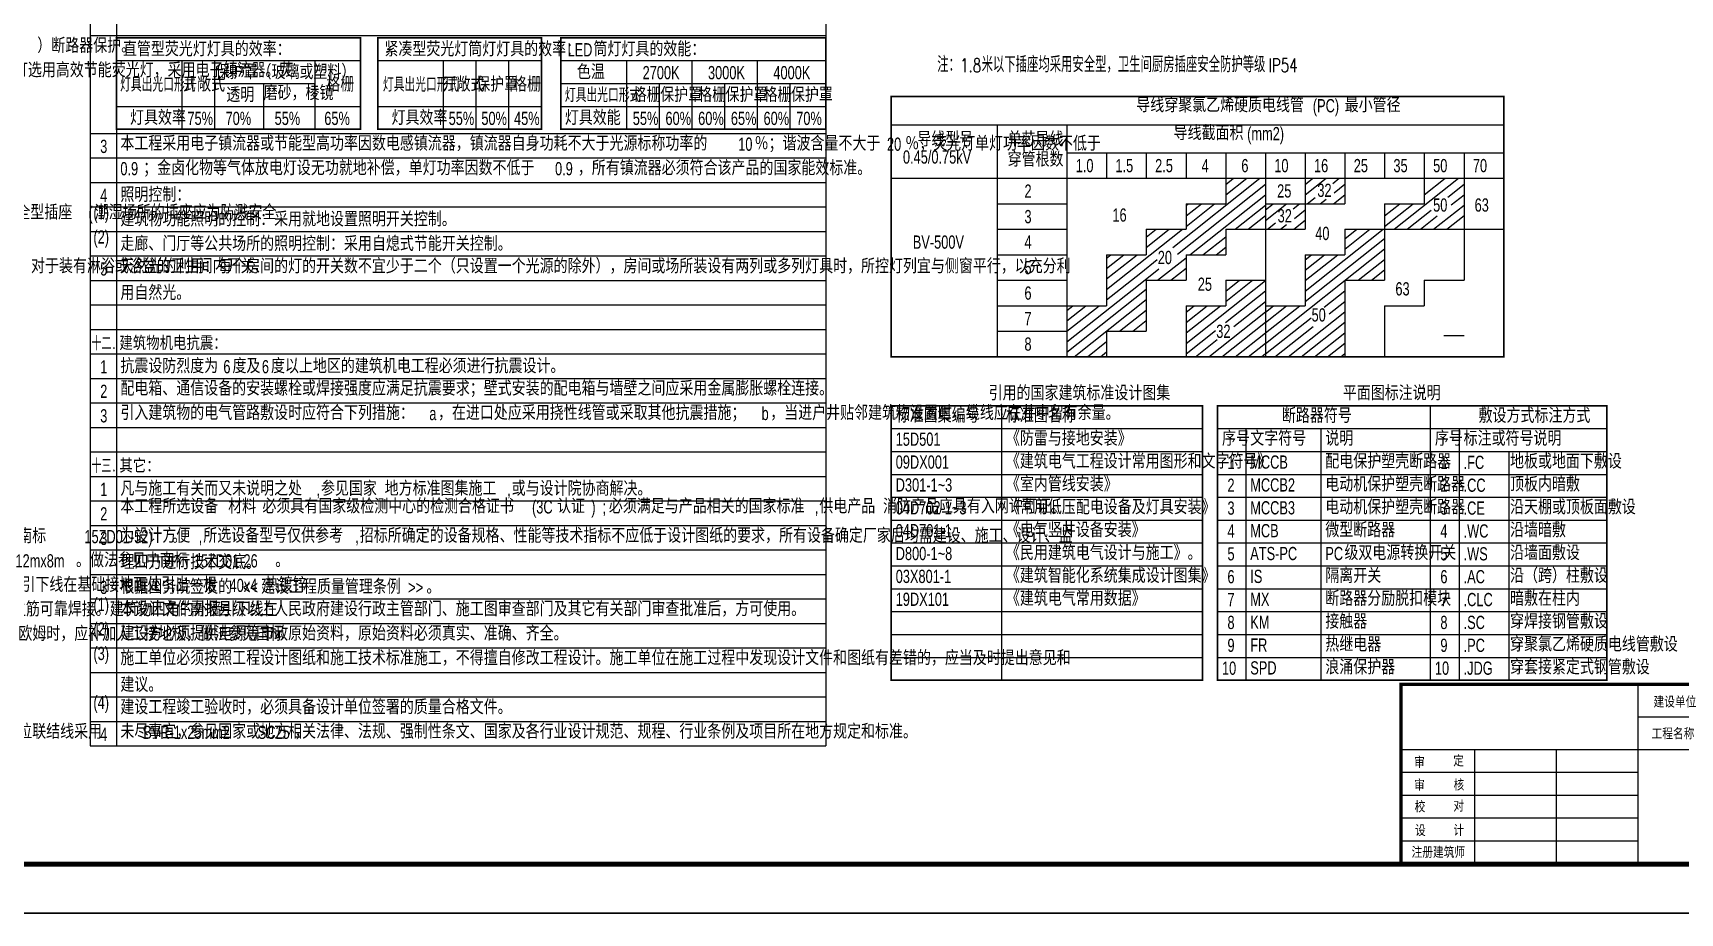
# Model space of a CAD drawing. Extents: x -7085 to 604621, y -1107727 to 606871.
# Drawn here: x 50469 to 100854, y 506902 to 533841 of the extents above; entities that cross this region are included whole.
import ezdxf

# ---------------------------------------------------------------- set-up
doc = ezdxf.new("R2010")
doc.units = 0
doc.header["$LTSCALE"] = 1000
doc.header["$MEASUREMENT"] = 0
doc.layers.add('0-修改', color=6, linetype='Continuous', plot=False)
for name, color, linetype in [('PUB_TAB', 7, 'Continuous'), ('PUB_TAB_ASSIST', 251, 'Continuous'), ('PUB_TEXT', 7, 'Continuous'), ('PUB_TITLE', 4, 'Continuous'), ('TEL_TEXT', 7, 'Continuous'), ('TL', 4, 'Continuous')]:
    doc.layers.add(name, color=color, linetype=linetype)
doc.layers.get('0-修改').off()
doc.styles.add('-宋体', font='', dxfattribs={"width": 0.6})
doc.styles.add('_TCH_DIM', font='SIMPLEX', dxfattribs={"bigfont": 'GBCBIG'})
doc.styles.add('HZ', font='', dxfattribs={"width": 0.8})
doc.styles.add('宝信-单线体', font='宝信-西文', dxfattribs={"bigfont": '宝信-中文'})
doc.styles.add('宝信-黑体', font='simhei.ttf', dxfattribs={"width": 0.8, "height": 14})
doc.styles.get('-宋体').set_extended_font_data('SimSun')
doc.styles.get('HZ').set_extended_font_data('NSimSun')

# ---------------------------------------------------------------- blocks, each defined once
blk = doc.blocks.new('TQ')
at = {"layer": 'TL', "linetype": 'ByBlock'}
blk.add_line((-311535, -823946), (-329035, -823946), dxfattribs=at)
at = {"layer": 'TL'}
for p, q in [((-321790, -823946), (-321790, -829446)), ((-319575, -823946), (-319575, -825946)), ((-311535, -824946), (-321790, -824946)), ((-311535, -825946), (-329035, -825946)), ((-326790, -825946), (-326790, -829446)), ((-324290, -825946), (-324290, -829446)), ((-315335, -825946), (-315335, -829446)), ((-313610, -825946), (-313610, -829446)), ((-321790, -826646), (-329035, -826646)), ((-311535, -826821), (-315335, -826821)), ((-321790, -827346), (-329035, -827346)), ((-311535, -827696), (-315335, -827696)), ((-321790, -828046), (-329035, -828046)), ((-321790, -828746), (-329035, -828746)), ((-311535, -828571), (-315335, -828571))]:
    blk.add_line(p, q, dxfattribs=at)
at = {"layer": 'TL', "linetype": 'ByBlock', "const_width": 100}
blk.add_lwpolyline([(-311535, -823946), (-329035, -823946), (-329035, -829446)], dxfattribs=at)
at = {"layer": 'PUB_TITLE', "style": 'HZ', "width": 0.8}
for s, p in [('电施', (-312940, -827442)), ('DS-', (-313104, -828297)), ('2021.10', (-313380, -829104))]:
    blk.add_text(s, height=302.1, dxfattribs=at).set_placement(p)
at = {"layer": 'TL', "style": '-宋体', "width": 0.8}
for s, p in [('建设单位', (-321312, -824623)), ('工程名称', (-321372, -825596)), ('审', (-328636, -826472)), ('定', (-327438, -826426)), ('设计号', (-314983, -826569)), ('审', (-328636, -827169)), ('核', (-327429, -827164)), ('图', (-314998, -827408)), ('别', (-314264, -827423)), ('校', (-328617, -827833)), ('对', (-327434, -827810)), ('设', (-328608, -828558)), ('计', (-327435, -828550)), ('图', (-314983, -828291)), ('号', (-314189, -828276)), ('日', (-315043, -829159)), ('期', (-314219, -829174)), ('注册建筑师', (-328714, -829225))]:
    blk.add_text(s, height=300, dxfattribs=at).set_placement(p)

msp = doc.modelspace()

# ---------------------------------------------------------------- linework, layer by layer
at = {"color": 7}
msp.add_line((66621.1, 533693.3), (66621.1, 530893.3), dxfattribs=at)
msp.add_lwpolyline([(92320, 513902), (109820, 513902), (109820, 508402), (92320, 508402)], close=True)
at = {"layer": 'PUB_TAB', "color": 7}
for p, q in [((60490.9, 533693.3), (60490.9, 530893.3)), ((61021.1, 533693.3), (61021.1, 530893.3)), ((53021.1, 532993.3), (60490.9, 532993.3)), ((55021.1, 532993.3), (55021.1, 530893.3)), ((56021.1, 532993.3), (56021.1, 530893.3)), ((59090.9, 532993.3), (59090.9, 530893.3)), ((61021.1, 532993.3), (66021.1, 532993.3)), ((63021.1, 532993.3), (63021.1, 530893.3)), ((64021.1, 532993.3), (64021.1, 530893.3)), ((65021.1, 532993.3), (65021.1, 530893.3)), ((66621.1, 532993.3), (74721.1, 532993.3)), ((68621.1, 532993.3), (68621.1, 530893.3)), ((70621.1, 532993.3), (70621.1, 530893.3)), ((72621.1, 532993.3), (72621.1, 530893.3)), ((56021.1, 532293.3), (59090.9, 532293.3)), ((57521.1, 532293.3), (57521.1, 530893.3)), ((66621.1, 532293.3), (74721.1, 532293.3)), ((69621.1, 532293.3), (69621.1, 530893.3)), ((71621.1, 532293.3), (71621.1, 530893.3)), ((73621.1, 532293.3), (73621.1, 530893.3)), ((53021.1, 531593.3), (60490.9, 531593.3)), ((61021.1, 531593.3), (66021.1, 531593.3)), ((66621.1, 531593.3), (74721.1, 531593.3)), ((76721.1, 531891.7), (76721.1, 523929.2)), ((76721.1, 531891.7), (95460.2, 531891.7)), ((95460.2, 531891.7), (95460.2, 528611.3)), ((76721.1, 531031.8), (95460.2, 531031.8)), ((79969.6, 531031.8), (79969.6, 523929.2)), ((82097, 531031.8), (82097, 523929.2)), ((82097, 530172), (95460.2, 530172)), ((83311.8, 530172), (83311.8, 529391.6)), ((84526.7, 530172), (84526.7, 529391.6)), ((85741.5, 530172), (85741.5, 529391.6)), ((86956.3, 530172), (86956.3, 529391.6)), ((88171.2, 530172), (88171.2, 523929.2)), ((89386, 530172), (89386, 529391.6)), ((90600.8, 530172), (90600.8, 529391.6)), ((91815.7, 530172), (91815.7, 529391.6)), ((93030.5, 530172), (93030.5, 529391.6)), ((94245.3, 530172), (94245.3, 529391.6)), ((76721.1, 529391.6), (95460.2, 529391.6)), ((86956.3, 529391.6), (86956.3, 528611.3)), ((89386, 529391.6), (89386, 528611.3)), ((90600.8, 529391.6), (90600.8, 528611.3)), ((93030.5, 529391.6), (93030.5, 528611.3)), ((94245.3, 529391.6), (94245.3, 528611.3)), ((79969.6, 528611.3), (82097, 528611.3)), ((85741.5, 528611.3), (85741.5, 527830.9)), ((85741.5, 528611.3), (86956.3, 528611.3)), ((88171.2, 528611.3), (90600.8, 528611.3)), ((88171.2, 528611.3), (88171.2, 527830.9)), ((89386, 528611.3), (89386, 527830.9)), ((89386, 528611.3), (89386, 527830.9)), ((91815.7, 528611.3), (91815.7, 527830.9)), ((91815.7, 528611.3), (93030.5, 528611.3)), ((94245.3, 528611.3), (94245.3, 527830.9)), ((95460.2, 528611.3), (95460.2, 523929.2)), ((79969.6, 527830.9), (82097, 527830.9)), ((84526.7, 527830.9), (85741.5, 527830.9)), ((84526.7, 527830.9), (84526.7, 527050.6)), ((86956.3, 527830.9), (88171.2, 527830.9)), ((86956.3, 527830.9), (86956.3, 527050.6)), ((88171.2, 527830.9), (89386, 527830.9)), ((90600.8, 527830.9), (91815.7, 527830.9)), ((90600.8, 527830.9), (90600.8, 527050.6)), ((91815.7, 527830.9), (91815.7, 527050.6)), ((91815.7, 527830.9), (95460.2, 527830.9)), ((94245.3, 527830.9), (94245.3, 527050.6)), ((79969.6, 527050.6), (82097, 527050.6)), ((83311.8, 527050.6), (84526.7, 527050.6)), ((83311.8, 527050.6), (83311.8, 526270.2)), ((85741.5, 527050.6), (86956.3, 527050.6)), ((85741.5, 527050.6), (85741.5, 526270.2)), ((89386, 527050.6), (90600.8, 527050.6)), ((89386, 527050.6), (89386, 526270.2)), ((91815.7, 527050.6), (91815.7, 526270.2)), ((94245.3, 527050.6), (94245.3, 526270.2)), ((79969.6, 526270.2), (82097, 526270.2)), ((83311.8, 526270.2), (83311.8, 525489.9)), ((84526.7, 526270.2), (85741.5, 526270.2)), ((84526.7, 526270.2), (84526.7, 524709.6)), ((86956.3, 526270.2), (88171.2, 526270.2)), ((86956.3, 526270.2), (86956.3, 525489.9)), ((89386, 526270.2), (89386, 525489.9)), ((90600.8, 526270.2), (91815.7, 526270.2)), ((90600.8, 526270.2), (90600.8, 525489.9)), ((93030.5, 526270.2), (94245.3, 526270.2)), ((93030.5, 526270.2), (93030.5, 525489.9)), ((79969.6, 525489.9), (82097, 525489.9)), ((82097, 525489.9), (83311.8, 525489.9)), ((85741.5, 525489.9), (86956.3, 525489.9)), ((85741.5, 525489.9), (85741.5, 523929.2)), ((88171.2, 525489.9), (89386, 525489.9)), ((90600.8, 525489.9), (90600.8, 524709.6)), ((91815.7, 525489.9), (91815.7, 524709.6)), ((91815.7, 525489.9), (93030.5, 525489.9)), ((79969.6, 524709.6), (82097, 524709.6)), ((83311.8, 524709.6), (83311.8, 523929.2)), ((83311.8, 524709.6), (84526.7, 524709.6)), ((90600.8, 524709.6), (90600.8, 523929.2)), ((91815.7, 524709.6), (91815.7, 523929.2)), ((93627.5, 524582.8), (94254.4, 524582.8)), ((76721.1, 523929.2), (88171.2, 523929.2)), ((88171.2, 523929.2), (95460.2, 523929.2)), ((86242.5, 522429.2), (76721.1, 522429.2)), ((76721.1, 522429.2), (76721.1, 514029.2)), ((86242.5, 514029.2), (86242.5, 522429.2)), ((98618.5, 522429.2), (86701.8, 522429.2)), ((86701.8, 522429.2), (86701.8, 514029.2)), ((76721.1, 514029.2), (86242.5, 514029.2)), ((86701.8, 514029.2), (98618.5, 514029.2))]:
    msp.add_line(p, q, dxfattribs=at)
at = {"layer": 'PUB_TAB', "color": 7, "const_width": 50}
for points in [[(53021.1, 533693.3), (60490.9, 533693.3), (60490.9, 530893.3), (53021.1, 530893.3)], [(61021.1, 533693.3), (66021.1, 533693.3), (66021.1, 530893.3), (61021.1, 530893.3)], [(66621.1, 533693.3), (74721.1, 533693.3), (74721.1, 530893.3), (66621.1, 530893.3)], [(76721.1, 531891.7), (95460.2, 531891.7), (95460.2, 523929.2), (76721.1, 523929.2)], [(76721.1, 522429.2), (86242.5, 522429.2), (86242.5, 514029.2), (76721.1, 514029.2)], [(86701.8, 522429.2), (98618.5, 522429.2), (98618.5, 514029.2), (86701.8, 514029.2)]]:
    msp.add_lwpolyline(points, close=True, dxfattribs=at)
at = {"layer": 'PUB_TAB', "color": 7}
for points in [[(53021.1, 533693.3), (60490.9, 533693.3), (60490.9, 530893.3), (53021.1, 530893.3)], [(61021.1, 533693.3), (66021.1, 533693.3), (66021.1, 530893.3), (61021.1, 530893.3)], [(66621.1, 533693.3), (74721.1, 533693.3), (74721.1, 530893.3), (66621.1, 530893.3)]]:
    msp.add_lwpolyline(points, close=True, dxfattribs=at)
for points in [[(80092.5, 522429.2), (80092.5, 514029.2)], [(93214.8, 522429.2), (93214.8, 514029.2)], [(76721.1, 521729.2), (86242.5, 521729.2)], [(86701.8, 521729.2), (98618.5, 521729.2)], [(87566.8, 521729.2), (87566.8, 514029.2)], [(89862.9, 521729.2), (89862.9, 514029.2)], [(94092.9, 521729.2), (94092.9, 514029.2)], [(76721.1, 521029.2), (86242.5, 521029.2)], [(86701.8, 521029.2), (98618.5, 521029.2)], [(95614.2, 521029.2), (95614.2, 514029.2)], [(76721.1, 520329.2), (86242.5, 520329.2)], [(86701.8, 520329.2), (98618.5, 520329.2)], [(76721.1, 519629.2), (86242.5, 519629.2)], [(86701.8, 519629.2), (98618.5, 519629.2)], [(76721.1, 518929.2), (86242.5, 518929.2)], [(86701.8, 518929.2), (98618.5, 518929.2)], [(76721.1, 518229.2), (86242.5, 518229.2)], [(86701.8, 518229.2), (98618.5, 518229.2)], [(76721.1, 517529.2), (86242.5, 517529.2)], [(86701.8, 517529.2), (98618.5, 517529.2)], [(76721.1, 516829.2), (86242.5, 516829.2)], [(86701.8, 516829.2), (98618.5, 516829.2)], [(76721.1, 516129.2), (86242.5, 516129.2)], [(86701.8, 516129.2), (98618.5, 516129.2)], [(76721.1, 515429.2), (86242.5, 515429.2)], [(86701.8, 515429.2), (98618.5, 515429.2)], [(76721.1, 514729.2), (86242.5, 514729.2)], [(86701.8, 514729.2), (98618.5, 514729.2)]]:
    msp.add_lwpolyline(points, dxfattribs=at)
at = {"layer": 'PUB_TAB_ASSIST'}
for p, q in [((85334.2, 527277.1), (88000.4, 529391.6)), ((85476.7, 527070.6), (88171.2, 529207.6)), ((86956.3, 529202.5), (87194.7, 529391.6)), ((86956.3, 528883.1), (87597.5, 529391.6)), ((89386, 529202.5), (89624.4, 529391.6)), ((89386, 528883.1), (90027.2, 529391.6)), ((90234.9, 529236.9), (90430, 529391.6)), ((90270.3, 528945.5), (90600.8, 529207.6)), ((92106.7, 527830.9), (94074.5, 529391.6)), ((93030.5, 528883.1), (93671.7, 529391.6)), ((93753.6, 528817.6), (94245.3, 529207.6)), ((85741.5, 528239), (86210.8, 528611.3)), ((85741.5, 527919.6), (86613.7, 528611.3)), ((85741.5, 528558.5), (85808, 528611.3)), ((85854.3, 527050.6), (88171.2, 528888.1)), ((87241, 527830.9), (88171.2, 528568.6)), ((88171.2, 528422.2), (88409.6, 528611.3)), ((88171.2, 528102.7), (88812.4, 528611.3)), ((89020.1, 528456.5), (89215.2, 528611.3)), ((89446.1, 528611.3), (89691.8, 528806.1)), ((89849, 528611.3), (90029.5, 528754.5)), ((90251.8, 528611.3), (90600.8, 528888.1)), ((91815.7, 528239), (92285, 528611.3)), ((91815.7, 527919.6), (92687.8, 528611.3)), ((93315.2, 527830.9), (94245.3, 528568.6)), ((93855.3, 528578.8), (94245.3, 528888.1)), ((87643.9, 527830.9), (88171.2, 528249.1)), ((89036.9, 527830.9), (89386, 528107.8)), ((89055.5, 528165.1), (89386, 528427.3)), ((92509.6, 527830.9), (93245.3, 528414.5)), ((92912.4, 527830.9), (93428.2, 528240)), ((93718, 527830.9), (94245.3, 528249.1)), ((83311.8, 525992.5), (85629.8, 527830.9)), ((84526.7, 527275.5), (85226.9, 527830.9)), ((84526.7, 527595), (84824.1, 527830.9)), ((86257.2, 527050.6), (86956.3, 527605.1)), ((88231.3, 527830.9), (88476.9, 528025.7)), ((88634.1, 527830.9), (88814.7, 527974.1)), ((89386, 525939.8), (91770.4, 527830.9)), ((89386, 525620.3), (91815.7, 527547.3)), ((90600.8, 527542.3), (90964.8, 527830.9)), ((90600.8, 527222.8), (91367.6, 527830.9)), ((83311.8, 526631.5), (83840.2, 527050.6)), ((83311.8, 526951), (83437.4, 527050.6)), ((83311.8, 526312), (84243.1, 527050.6)), ((86660, 527050.6), (86956.3, 527285.6)), ((88171.2, 524337.3), (91815.7, 527227.8)), ((89386, 526259.3), (90383.7, 527050.6)), ((89386, 526578.8), (89980.9, 527050.6)), ((89386, 526898.2), (89578.1, 527050.6)), ((84336.2, 526166), (84910.3, 526621.4)), ((84357.4, 526502.3), (84861, 526901.7)), ((84870.4, 526270.2), (85741.5, 526961.1)), ((85273.3, 526270.2), (85741.5, 526641.6)), ((91011.1, 526270.2), (91815.7, 526908.4)), ((91413.9, 526270.2), (91815.7, 526588.9)), ((82097, 524390.1), (84336.2, 526166)), ((83311.8, 525673.1), (84357.4, 526502.3)), ((85741.5, 524337.3), (88171.2, 526264.3)), ((86956.3, 525939.8), (87373, 526270.2)), ((86956.3, 525620.3), (87775.8, 526270.2)), ((82097, 524070.6), (84526.7, 525997.6)), ((82321.6, 523929.2), (84526.7, 525678.1)), ((86949.5, 524975.9), (88171.2, 525944.8)), ((87204.7, 524858.9), (88171.2, 525625.4)), ((89971.9, 525446), (90600.8, 525944.8)), ((90121, 525244.8), (90600.8, 525625.4)), ((82097, 524709.6), (83080.9, 525489.9)), ((82097, 525029), (82678.1, 525489.9)), ((82097, 525348.5), (82275.3, 525489.9)), ((83708.3, 524709.6), (84526.7, 525358.6)), ((84111.1, 524709.6), (84526.7, 525039.1)), ((85741.5, 524656.8), (86791.9, 525489.9)), ((85741.5, 524976.3), (86389.1, 525489.9)), ((85741.5, 525295.8), (85986.3, 525489.9)), ((86435.4, 523929.2), (88171.2, 525305.9)), ((88171.2, 524656.8), (89221.6, 525489.9)), ((88171.2, 524976.3), (88818.7, 525489.9)), ((88171.2, 525295.8), (88415.9, 525489.9)), ((88171.2, 524017.8), (89567.5, 525125.3)), ((88865.1, 523929.2), (90600.8, 525305.9)), ((85741.5, 524017.8), (86644.7, 524734.1)), ((86838.2, 523929.2), (88171.2, 524986.4)), ((87241, 523929.2), (88171.2, 524666.9)), ((88462.2, 523929.2), (89627.4, 524853.3)), ((89267.9, 523929.2), (90600.8, 524986.4)), ((89670.7, 523929.2), (90600.8, 524666.9)), ((82724.4, 523929.2), (83311.8, 524395.1)), ((83127.2, 523929.2), (83311.8, 524075.6)), ((86032.6, 523929.2), (86695, 524454.6)), ((87643.9, 523929.2), (88171.2, 524347.4)), ((88046.7, 523929.2), (88171.2, 524027.9)), ((90073.5, 523929.2), (90600.8, 524347.4)), ((90476.3, 523929.2), (90600.8, 524027.9))]:
    msp.add_line(p, q, dxfattribs=at)
for points in [[(52221.1, 563766.4), (52221.1, 512016.4)], [(53021.1, 563766.4), (53021.1, 512016.4)], [(74721.1, 563766.4), (74721.1, 512016.4)], [(52221.1, 533766.4), (74721.1, 533766.4)], [(52221.1, 530766.4), (74721.1, 530766.4)], [(52221.1, 530016.4), (74721.1, 530016.4)], [(52221.1, 529266.4), (74721.1, 529266.4)], [(52221.1, 528516.4), (74721.1, 528516.4)], [(52221.1, 527766.4), (74721.1, 527766.4)], [(52221.1, 527016.4), (74721.1, 527016.4)], [(52221.1, 526266.4), (74721.1, 526266.4)], [(52221.1, 525516.4), (74721.1, 525516.4)], [(52221.1, 524766.4), (74721.1, 524766.4)], [(52221.1, 524016.4), (74721.1, 524016.4)], [(52221.1, 523266.4), (74721.1, 523266.4)], [(52221.1, 522516.4), (74721.1, 522516.4)], [(52221.1, 521766.4), (74721.1, 521766.4)], [(52221.1, 521016.4), (74721.1, 521016.4)], [(52221.1, 520266.4), (74721.1, 520266.4)], [(52221.1, 519516.4), (74721.1, 519516.4)], [(52221.1, 518766.4), (74721.1, 518766.4)], [(52221.1, 518016.4), (74721.1, 518016.4)], [(52221.1, 517266.4), (74721.1, 517266.4)], [(52221.1, 516516.4), (74721.1, 516516.4)], [(52221.1, 515766.4), (74721.1, 515766.4)], [(52221.1, 515016.4), (74721.1, 515016.4)], [(52221.1, 514266.4), (74721.1, 514266.4)], [(52221.1, 513516.4), (74721.1, 513516.4)], [(52221.1, 512766.4), (74721.1, 512766.4)], [(52221.1, 512016.4), (74721.1, 512016.4)]]:
    msp.add_lwpolyline(points, dxfattribs=at)
at = {"layer": 'PUB_TITLE'}
for points in [[(22219.9, 506901.9), (22219.9, 569902), (111320, 569902), (111320, 506901.9)], [(22220, 506902), (111320, 506902), (111320, 569902), (22220, 569902)]]:
    msp.add_lwpolyline(points, close=True, dxfattribs=at)
for points, const_width in [([(25970, 508402), (109820, 508402), (109820, 568402), (25970, 568402)], 150), ([(25969.9, 508401.9), (25969.9, 568402), (109820, 568402), (109820, 508401.9)], 75)]:
    msp.add_lwpolyline(points, close=True, dxfattribs=dict(at, const_width=const_width))

# ---------------------------------------------------------------- block references
at = {"layer": '0-修改'}
msp.add_blockref('TQ', (421355.1, 1337848.3), dxfattribs=at)

# ---------------------------------------------------------------- texts
at = {"layer": 'PUB_TEXT', "style": '宝信-单线体'}
for s, p in [('）断路器保护。', (50602.2, 533230.2)), ('直管型荧光灯灯具的效率：', (53221.1, 533123.3)), ('紧凑型荧光灯筒灯灯具的效率：', (61221.1, 533123.3)), ('筒灯灯具的效能：', (67615, 533123.3)), ('以满足设计要求）。所有荧光灯选用高效节能荧光灯，采用电子镇流器。荧', (44329, 532480.2)), ('保护罩（玻璃或塑料）', (56056.4, 532423.3)), ('色温', (67109.1, 532423.3)), ('开敞式', (55062.8, 532043.3)), ('透明', (56382.5, 531723.3)), ('磨砂，棱镜', (57524.9, 531783.6)), ('格栅', (59442.1, 532043.3)), ('开敞式', (62998.8, 532043.3)), ('保护罩', (64029.9, 532043.3)), ('格栅', (65154.2, 532043.3)), ('格栅', (68817.7, 531723.3)), ('保护罩', (69655.8, 531723.3)), ('格栅', (70817.7, 531723.3)), ('保护罩', (71655.8, 531723.3)), ('格栅', (72817.7, 531723.3)), ('保护罩', (73655.8, 531723.3)), ('导线穿聚氯乙烯硬质电线管', (84220.5, 531411.1)), ('最小管径', (90595.5, 531411.1)), ('灯具效率', (53438, 531023.3)), ('灯具效率', (61438, 531023.3)), ('灯具效能', (66739.3, 531023.3)), ('本工程采用电子镇流器或节能型高功率因数电感镇流器，镇流器自身功耗不大于光源标称功率的', (53143.3, 530233.7)), ('％；谐波含量不大于', (72544.7, 530233.7)), ('％；荧光灯单灯功率因数不低于', (77151.8, 530233.7)), ('导线型号', (77521.7, 530366.9)), ('单芯导线', (80283.3, 530366.9)), ('导线截面积', (85361.4, 530557.1)), ('穿管根数', (80283.3, 529745.4)), ('；金卤化物等气体放电灯设无功就地补偿，单灯功率因数不低于', (53839.7, 529483.7)), ('，所有镇流器必须符合该产品的国家能效标准。', (67136.1, 529483.7)), ('照明控制：', (53143.3, 528666.4)), ('。除注明者外，插座均为单相两孔三孔安全型插座', (42265.4, 528128.5)), ('潮湿场所的插座应为防溅安全', (52360.4, 528128.5)), ('建筑物功能照明的控制：采用就地设置照明开关控制。', (53143.3, 527916.4)), ('走廊、门厅等公共场所的照明控制：采用自熄式节能开关控制。', (53143.3, 527166.4)), ('空调电源插座、普通电源插座与照明分设回路；厨房电源插座和卫生间电源（含电热水器）插座分别设置独立回路；对于装有淋浴或浴盆的卫生间内开关、', (28607.7, 526483.7)), ('天然光的利用：每个房间的灯的开关数不宜少于二个（只设置一个光源的除外），房间或场所装设有两列或多列灯具时，所控灯列宜与侧窗平行，以充分利', (53143.3, 526480.2)), ('用自然光。', (53143.3, 525666.4)), ('抗震设防烈度为', (53143.3, 523422.7)), ('度及', (56571.8, 523422.7)), ('度以上地区的建筑机电工程必须进行抗震设计。', (57750.4, 523422.7)), ('配电箱、通信设备的安装螺栓或焊接强度应满足抗震要求；壁式安装的配电箱与墙壁之间应采用金属膨胀螺栓连接。', (53143.3, 522736.5)), ('引用的国家建筑标准设计图集', (79703.1, 522594.4)), ('平面图标注说明', (90538, 522594.4)), ('引入建筑物的电气管路敷设时应符合下列措施：', (53143.3, 521990)), ('，在进口处应采用挠性线管或采取其他抗震措施；', (62857.9, 521990)), ('，当进户井贴邻建筑物设置时，缆线应在井中留有余量。', (73022.5, 521990)), ('标准图集编号', (76861.1, 521907.8)), ('标准图名称', (80232.5, 521907.8)), ('断路器符号', (88675.3, 521904.2)), ('敷设方式标注方式', (94690.8, 521904.2)), ('《防雷与接地安装》', (80232.5, 521204.2)), ('序号', (86841.8, 521204.2)), ('文字符号', (87706.8, 521204.2)), ('说明', (90002.9, 521204.2)), ('序号', (93354.8, 521204.2)), ('标注或符号说明', (94232.9, 521204.2)), ('《建筑电气工程设计常用图形和文字符号》', (80232.5, 520504.2)), ('配电保护塑壳断路器', (90002.9, 520504.2)), ('地板或地面下敷设', (95654.2, 520504.2)), ('凡与施工有关而又未说明之处', (53143.3, 519672.7)), ('参见国家', (59279.9, 519672.7)), ('地方标准图集施工', (61227.3, 519672.7)), ('或与设计院协商解决。', (65114, 519672.7)), ('《室内管线安装》', (80232.5, 519804.2)), ('电动机保护塑壳断路器', (90002.9, 519804.2)), ('顶板内暗敷', (95654.2, 519804.2)), ('本工程所选设备', (53143.3, 519131.3)), ('材料', (56440.7, 519131.3)), ('必须具有国家级检测中心的检测合格证书', (57488.1, 519131.3)), ('认证', (66501.5, 519131.3)), ('必须满足与产品相关的国家标准', (68086.3, 519131.3)), ('供电产品', (74525.6, 519131.3)), ('消防产品应具有入网许可证。', (76473, 519131.3)), ('《常用低压配电设备及灯具安装》', (80232.5, 519104.2)), ('电动机保护塑壳断路器', (90002.9, 519104.2)), ('沿天棚或顶板面敷设', (95654.2, 519104.2)), ('为设计方便', (53143.3, 518233)), ('所选设备型号仅供参考', (55679.9, 518233)), ('招标所确定的设备规格、性能等技术指标不应低于设计图纸的要求，所有设备确定厂家后均需建设、施工、设计、监', (60466.6, 518233)), ('《电气竖井设备安装》', (80232.5, 518404.2)), ('微型断路器', (90002.9, 518404.2)), ('沿墙暗敷', (95654.2, 518404.2)), ('。做法参见中南标', (51787.2, 517480.2)), ('《民用建筑电气设计与施工》。', (80232.5, 517704.2)), ('级双电源转换开关', (90587.9, 517704.2)), ('沿墙面敷设', (95654.2, 517704.2)), ('理四方进行技术交底。', (53143.3, 517422.7)), ('。', (57880.4, 517480.2)), ('《建筑智能化系统集成设计图集》', (80232.5, 517004.2)), ('隔离开关', (90002.9, 517004.2)), ('沿（跨）柱敷设', (95654.2, 517004.2)), ('。外墙引下线在基础接地面处引出一根', (48834.3, 516730.2)), ('根据国务院签发的', (53143.3, 516669.2)), ('建设工程质量管理条例', (57447.8, 516669.2)), ('热镀锌', (57556.8, 516730.2)), ('。同时，所有引下线其上下两端分别和避雷网，基础底板水平主筋可靠焊接。建筑物四角的外墙引下线在', (38284, 515980.2)), ('本设计文件需报县级以上人民政府建设行政主管部门、施工图审查部门及其它有关部门审查批准后，方可使用。', (53143.3, 515986.5)), ('。', (62504.9, 516669.2)), ('《建筑电气常用数据》', (80232.5, 516304.2)), ('断路器分励脱扣模块', (90002.9, 516304.2)), ('暗敷在柱内', (95654.2, 516304.2)), ('接触器', (90002.9, 515604.2)), ('穿焊接钢管敷设', (95654.2, 515604.2)), ('欧姆时，应补加人工接地极，做法参见国标', (50023.6, 515230.2)), ('建设方必须提供电源等市政原始资料，原始资料必须真实、准确、齐全。', (53143.3, 515236.5)), ('施工单位必须按照工程设计图纸和施工技术标准施工，不得擅自修改工程设计。施工单位在施工过程中发现设计文件和图纸有差错的，应当及时提出意见和', (53143.3, 514486.5)), ('热继电器', (90002.9, 514904.2)), ('穿聚氯乙烯硬质电线管敷设', (95654.2, 514904.2)), ('浪涌保护器', (90002.9, 514204.2)), ('穿套接紧定式钢管敷设', (95654.2, 514204.2)), ('建议。', (53143.3, 513669.2)), ('建设工程竣工验收时，必须具备设计单位签署的质量合格文件。', (53143.3, 512983)), ('本工程采用总等电位联结，总等电位板由紫铜板制成，应将建筑物内保护干线、设备进线总管等进行联结，总等电位联结线采用', (28643.3, 512233.7)), ('未尽事宜，参见国家或地方相关法律、法规、强制性条文、国家及各行业设计规范、规程、行业条例及项目所在地方规定和标准。', (53143.3, 512236.5)), ('，', (58475.7, 512233.7))]:
    msp.add_text(s, height=450, dxfattribs=at).set_placement(p)
at = {"layer": 'PUB_TEXT'}
for s, height, style, width, p in [('LED', 405, '宝信-单线体', 0.722222, (66821.1, 533123.3)), ('2700K', 405, '宝信-单线体', 0.722222, (69118.6, 532423.3)), ('3000K', 405, '宝信-单线体', 0.722222, (71118.6, 532423.3)), ('4000K', 405, '宝信-单线体', 0.722222, (73118.6, 532423.3)), ('灯具出光口形式', 434.04, '宝信-单线体', 0.8, (53134.3, 532043.3)), ('灯具出光口形式', 434.04, '宝信-单线体', 0.8, (61173.8, 532043.3)), ('灯具出光口形式', 434.04, '宝信-单线体', 0.8, (66739.3, 531723.3)), ('(PC)', 405, '宝信-单线体', 0.722222, (89620.5, 531411.1)), ('75%%%', 405, '宝信-单线体', 0.722222, (55194.8, 531023.3)), ('70%%%', 405, '宝信-单线体', 0.722222, (56361.7, 531023.3)), ('55%%%', 405, '宝信-单线体', 0.722222, (57861.7, 531023.3)), ('65%%%', 405, '宝信-单线体', 0.722222, (59381.5, 531023.3)), ('55%%%', 405, '宝信-单线体', 0.722222, (63185.5, 531023.3)), ('50%%%', 405, '宝信-单线体', 0.722222, (64185.5, 531023.3)), ('45%%%', 405, '宝信-单线体', 0.722222, (65185.5, 531023.3)), ('55%%%', 405, '宝信-单线体', 0.722222, (68817.7, 531023.3)), ('60%%%', 405, '宝信-单线体', 0.722222, (69817.7, 531023.3)), ('60%%%', 405, '宝信-单线体', 0.722222, (70817.7, 531023.3)), ('65%%%', 405, '宝信-单线体', 0.722222, (71817.7, 531023.3)), ('60%%%', 405, '宝信-单线体', 0.722222, (72817.7, 531023.3)), ('70%%%', 405, '宝信-单线体', 0.722222, (73817.7, 531023.3)), ('3', 405, '宝信-单线体', 0.722222, (52526.3, 530166.4)), ('10', 405, '宝信-单线体', 0.722222, (72043.3, 530233.7)), ('20', 405, '宝信-单线体', 0.722222, (76594.7, 530233.7)), ('(mm2)', 405, '宝信-单线体', 0.722222, (87611.4, 530557.1)), ('0.45/0.75kV', 405, '宝信-单线体', 0.722222, (77082.7, 529841.1)), ('0.9', 405, '宝信-单线体', 0.722222, (53143.3, 529483.7)), ('0.9', 405, '宝信-单线体', 0.722222, (66439.7, 529483.7)), ('1.0', 405, '宝信-单线体', 0.722222, (82367.5, 529577.9)), ('1.5', 405, '宝信-单线体', 0.722222, (83582.4, 529577.9)), ('2.5', 405, '宝信-单线体', 0.722222, (84797.2, 529577.9)), ('4', 405, '宝信-单线体', 0.722222, (86218.8, 529577.9)), ('6', 405, '宝信-单线体', 0.722222, (87433.6, 529577.9)), ('10', 405, '宝信-单线体', 0.722222, (88441.7, 529577.9)), ('16', 405, '宝信-单线体', 0.722222, (89656.5, 529577.9)), ('25', 405, '宝信-单线体', 0.722222, (90871.4, 529577.9)), ('35', 405, '宝信-单线体', 0.722222, (92086.2, 529577.9)), ('50', 405, '宝信-单线体', 0.722222, (93301, 529577.9)), ('70', 405, '宝信-单线体', 0.722222, (94515.9, 529577.9)), ('4', 405, '宝信-单线体', 0.722222, (52526.3, 528666.4)), ('2', 405, '宝信-单线体', 0.722222, (80799.4, 528797.5)), ('25', 405, '宝信-单线体', 0.722222, (88529.8, 528803.7)), ('32', 405, '宝信-单线体', 0.722222, (89758.7, 528822.4)), ('(', 405, '宝信-单线体', 0.722222, (52165.4, 528128.5)), ('(1)', 405, '宝信-单线体', 0.722222, (52318.7, 528143.3)), ('50', 405, '宝信-单线体', 0.722222, (93301, 528371.4)), ('63', 405, '宝信-单线体', 0.722222, (94570.2, 528371.4)), ('3', 405, '宝信-单线体', 0.722222, (80799.4, 528017.2)), ('16', 405, '宝信-单线体', 0.722222, (83490.4, 528065.5)), ('32', 405, '宝信-单线体', 0.722222, (88543.9, 528042.1)), ('(2)', 405, '宝信-单线体', 0.722222, (52318.7, 527393.3)), ('BV-500V', 405, '宝信-单线体', 0.722222, (77383.8, 527236.8)), ('4', 405, '宝信-单线体', 0.722222, (80799.4, 527236.8)), ('40', 405, '宝信-单线体', 0.722222, (89694.3, 527502.1)), ('20', 405, '宝信-单线体', 0.722222, (84877.5, 526766.1)), ('5', 405, '宝信-单线体', 0.722222, (52526.3, 526416.4)), ('5', 405, '宝信-单线体', 0.722222, (80799.4, 526456.5)), ('6', 405, '宝信-单线体', 0.722222, (80799.4, 525676.1)), ('25', 405, '宝信-单线体', 0.722222, (86101.5, 525947.4)), ('63', 405, '宝信-单线体', 0.722222, (92147.1, 525805.7)), ('7', 405, '宝信-单线体', 0.722222, (80799.4, 524895.8)), ('50', 405, '宝信-单线体', 0.722222, (89582.3, 525007.4)), ('十二.', 375.53, '宝信-黑体', 0.6, (52255, 524166.4)), ('建筑物机电抗震：', 375.53, '宝信-黑体', 0.8, (53114.3, 524173.4)), ('8', 405, '宝信-单线体', 0.722222, (80799.4, 524115.5)), ('32', 405, '宝信-单线体', 0.722222, (86667.2, 524507)), ('1', 405, '宝信-单线体', 0.722222, (52526.3, 523419.2)), ('6', 405, '宝信-单线体', 0.722222, (56293.3, 523422.7)), ('6', 405, '宝信-单线体', 0.722222, (57471.8, 523422.7)), ('2', 405, '宝信-单线体', 0.722222, (52526.3, 522669.2)), ('3', 405, '宝信-单线体', 0.722222, (52526.3, 521919.2)), ('a', 405, '宝信-单线体', 0.722222, (62593.3, 521990)), ('b', 405, '宝信-单线体', 0.722222, (72757.9, 521990)), ('15D501', 405, '宝信-单线体', 0.722222, (76861.1, 521204.2)), ('十三.', 375.53, '宝信-黑体', 0.6, (52255, 520416.4)), ('其它：', 375.53, '宝信-黑体', 0.8, (53114.3, 520419.2)), ('09DX001', 405, '宝信-单线体', 0.722222, (76861.1, 520504.2)), ('1', 405, '宝信-单线体', 0.722222, (87009.5, 520495.5)), ('MCCB', 405, '宝信-单线体', 0.722222, (87706.8, 520504.2)), ('1', 405, '宝信-单线体', 0.722222, (93522.6, 520495.5)), ('.FC', 405, '宝信-单线体', 0.722222, (94232.9, 520495.5)), ('1', 405, '宝信-单线体', 0.722222, (52526.3, 519669.2)), ('D301-1~3', 405, '宝信-单线体', 0.722222, (76861.1, 519804.2)), ('2', 405, '宝信-单线体', 0.722222, (87009.5, 519795.5)), ('MCCB2', 405, '宝信-单线体', 0.722222, (87706.8, 519804.2)), ('2', 405, '宝信-单线体', 0.722222, (93522.6, 519795.5)), ('.CC', 405, '宝信-单线体', 0.722222, (94232.9, 519795.5)), (',', 405, '宝信-单线体', 0.722222, (59140.7, 519672.7)), (',', 405, '宝信-单线体', 0.722222, (64974.7, 519672.7)), ('(3C', 405, '宝信-单线体', 0.722222, (65735.5, 519131.3)), (')', 405, '宝信-单线体', 0.722222, (67548.9, 519131.3)), ('04D702-1~3', 405, '宝信-单线体', 0.722222, (76861.1, 519104.2)), ('3', 405, '宝信-单线体', 0.722222, (87009.5, 519095.5)), ('MCCB3', 405, '宝信-单线体', 0.722222, (87706.8, 519104.2)), ('3', 405, '宝信-单线体', 0.722222, (93522.6, 519095.5)), ('.CE', 405, '宝信-单线体', 0.722222, (94232.9, 519095.5)), ('2', 405, '宝信-单线体', 0.722222, (52526.3, 518919.2)), (';', 405, '宝信-单线体', 0.722222, (67891.3, 519131.3)), (',', 405, '宝信-单线体', 0.722222, (74386.3, 519131.3)), ('3', 405, '宝信-单线体', 0.722222, (52526.3, 518169.2)), ('04D701-1', 405, '宝信-单线体', 0.722222, (76861.1, 518404.2)), ('4', 405, '宝信-单线体', 0.722222, (87009.5, 518395.5)), ('MCB', 405, '宝信-单线体', 0.722222, (87706.8, 518404.2)), ('4', 405, '宝信-单线体', 0.722222, (93522.6, 518395.5)), ('WC', 405, '宝信-单线体', 0.722222, (94341.7, 518395.5)), (',', 405, '宝信-单线体', 0.722222, (55540.7, 518233)), (',', 405, '宝信-单线体', 0.722222, (60327.3, 518233)), ('D800-1~8', 405, '宝信-单线体', 0.722222, (76861.1, 517704.2)), ('5', 405, '宝信-单线体', 0.722222, (87009.5, 517695.5)), ('ATS-PC', 405, '宝信-单线体', 0.722222, (87706.8, 517704.2)), ('PC', 405, '宝信-单线体', 0.722222, (90002.9, 517704.2)), ('5', 405, '宝信-单线体', 0.722222, (93522.6, 517695.5)), ('.', 405, '宝信-单线体', 0.722222, (94232.9, 518395.5)), ('WS', 405, '宝信-单线体', 0.722222, (94341.7, 517695.5)), ('12mx8m', 405, '宝信-单线体', 0.722222, (49934.7, 517480.2)), ('15ZD01-26', 405, '宝信-单线体', 0.722222, (55387.2, 517480.2)), ('.', 405, '宝信-单线体', 0.722222, (94232.9, 517695.5)), ('3', 405, '宝信-单线体', 0.722222, (52526.3, 516669.2)), ('40x4', 405, '宝信-单线体', 0.722222, (56484.3, 516730.2)), ('<<', 405, '宝信-单线体', 0.722222, (56890.7, 516669.2)), ('>>', 405, '宝信-单线体', 0.722222, (61947.8, 516669.2)), ('03X801-1', 405, '宝信-单线体', 0.722222, (76861.1, 517004.2)), ('6', 405, '宝信-单线体', 0.722222, (87009.5, 516995.5)), ('IS', 405, '宝信-单线体', 0.722222, (87706.8, 517004.2)), ('6', 405, '宝信-单线体', 0.722222, (93522.6, 516995.5)), ('.AC', 405, '宝信-单线体', 0.722222, (94232.9, 516995.5)), ('(1)', 405, '宝信-单线体', 0.722222, (52318.7, 516146.1)), ('19DX101', 405, '宝信-单线体', 0.722222, (76861.1, 516304.2)), ('7', 405, '宝信-单线体', 0.722222, (87009.5, 516295.5)), ('MX', 405, '宝信-单线体', 0.722222, (87706.8, 516304.2)), ('7', 405, '宝信-单线体', 0.722222, (93522.6, 516295.5)), ('.CLC', 405, '宝信-单线体', 0.722222, (94232.9, 516295.5)), ('8', 405, '宝信-单线体', 0.722222, (87009.5, 515595.5)), ('KM', 405, '宝信-单线体', 0.722222, (87706.8, 515604.2)), ('8', 405, '宝信-单线体', 0.722222, (93522.6, 515595.5)), ('SC', 405, '宝信-单线体', 0.722222, (94341.7, 515595.5)), ('(2)', 405, '宝信-单线体', 0.722222, (52318.7, 515396.1)), ('.', 405, '宝信-单线体', 0.722222, (94232.9, 515595.5)), ('(3)', 405, '宝信-单线体', 0.722222, (52318.7, 514646.1)), ('9', 405, '宝信-单线体', 0.722222, (87009.5, 514895.5)), ('FR', 405, '宝信-单线体', 0.722222, (87706.8, 514904.2)), ('9', 405, '宝信-单线体', 0.722222, (93522.6, 514895.5)), ('.', 405, '宝信-单线体', 0.722222, (94232.9, 514895.5)), ('PC', 405, '宝信-单线体', 0.722222, (94341.7, 514895.5)), ('10', 405, '宝信-单线体', 0.722222, (86841.8, 514195.5)), ('SPD', 405, '宝信-单线体', 0.722222, (87706.8, 514204.2)), ('10', 405, '宝信-单线体', 0.722222, (93354.8, 514195.5)), ('.JDG', 405, '宝信-单线体', 0.722222, (94232.9, 514195.5)), ('(4)', 405, '宝信-单线体', 0.722222, (52318.7, 513146.1)), ('4', 405, '宝信-单线体', 0.722222, (52526.3, 512169.2)), ('BVR-1x25mm2', 405, '宝信-单线体', 0.722222, (53843.3, 512233.7)), ('SC25', 405, '宝信-单线体', 0.722222, (57347.4, 512233.7))]:
    msp.add_text(s, height=height, dxfattribs=dict(at, style=style, width=width)).set_placement(p)
at = {"layer": 'PUB_TEXT', "color": 6, "style": '宝信-单线体'}
for s, p in [('本建筑为三类防雷建筑物，所有引下线及建筑物金属结构、金属管道、金属设备等均与基础接地连接。做法参见中南标', (28643.3, 518221.5)), ('。', (54731.5, 518221.5))]:
    msp.add_text(s, height=450, dxfattribs=at).set_placement(p)
at = {"layer": 'PUB_TEXT', "color": 6, "style": '宝信-单线体', "width": 0.722222}
msp.add_text('15ZD01-52)', height=405, dxfattribs=at).set_placement((52043.3, 518221.5))
at = {"layer": 'TEL_TEXT', "color": 2, "style": '_TCH_DIM'}
for s, p in [('注：', (78130, 532638.1)), ('米以下插座均采用安全型，卫生间厨房插座安全防护等级', (79489.3, 532638.1))]:
    msp.add_text(s, height=482.27, dxfattribs=at).set_placement(p)
at = {"layer": 'TEL_TEXT', "color": 2, "style": '_TCH_DIM', "width": 0.705882}
for s, p in [('1.8', (78832.1, 532638.1)), ('IP54', (88265.9, 532638.1))]:
    msp.add_text(s, height=425, dxfattribs=at).set_placement(p)

doc.saveas('drawing.dxf')
